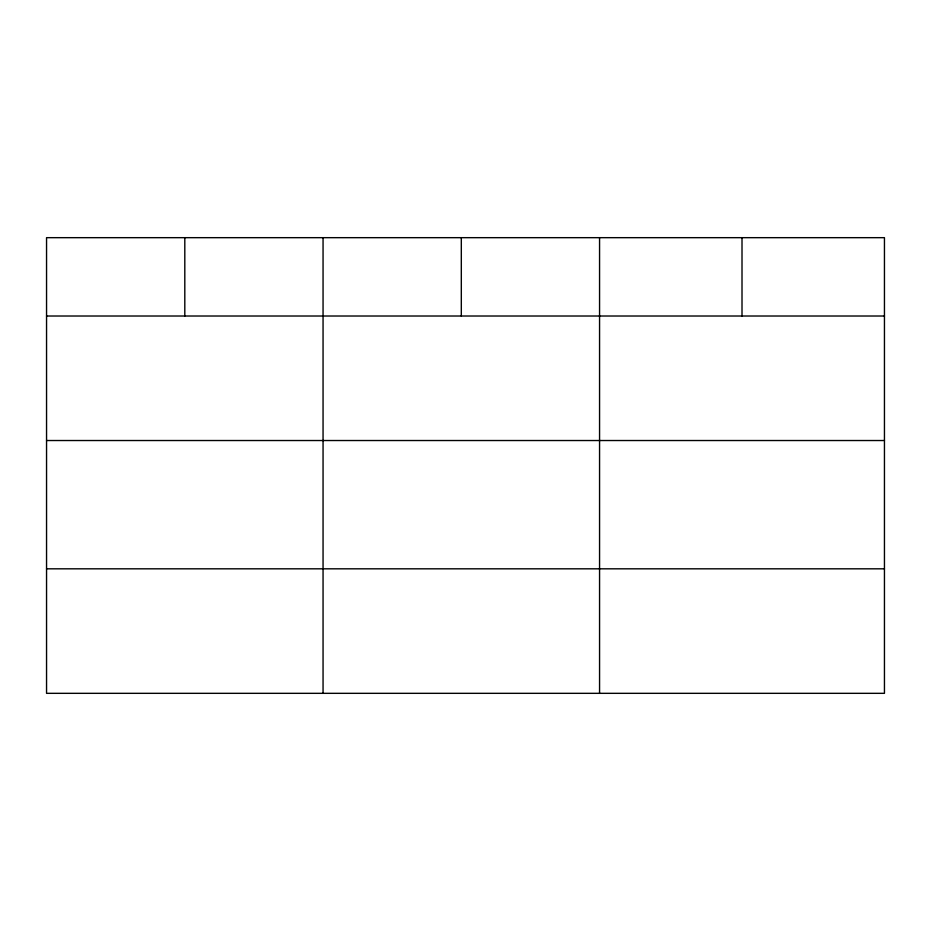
<?xml version="1.0" encoding="UTF-8"?>
<svg xmlns="http://www.w3.org/2000/svg" width="931" height="931" viewBox="0 0 931 931"><rect width="100%" height="100%" fill="white"/><g stroke="black" fill="none" stroke-linecap="round" stroke-linejoin="round"><path stroke-width="1.4" d="M884.45 440.526L884.45 237.673L46.55 237.673L46.55 693.327L884.45 693.327L884.45 440.526L46.55 440.526M46.55 316.016L884.45 316.016M46.55 568.818L884.45 568.818M742.007 237.673L742.007 316.016M599.564 237.673L599.564 693.327M461.31 237.673L461.31 316.016M323.057 237.673L323.057 693.327M184.804 237.673L184.804 316.016"/></g></svg>
